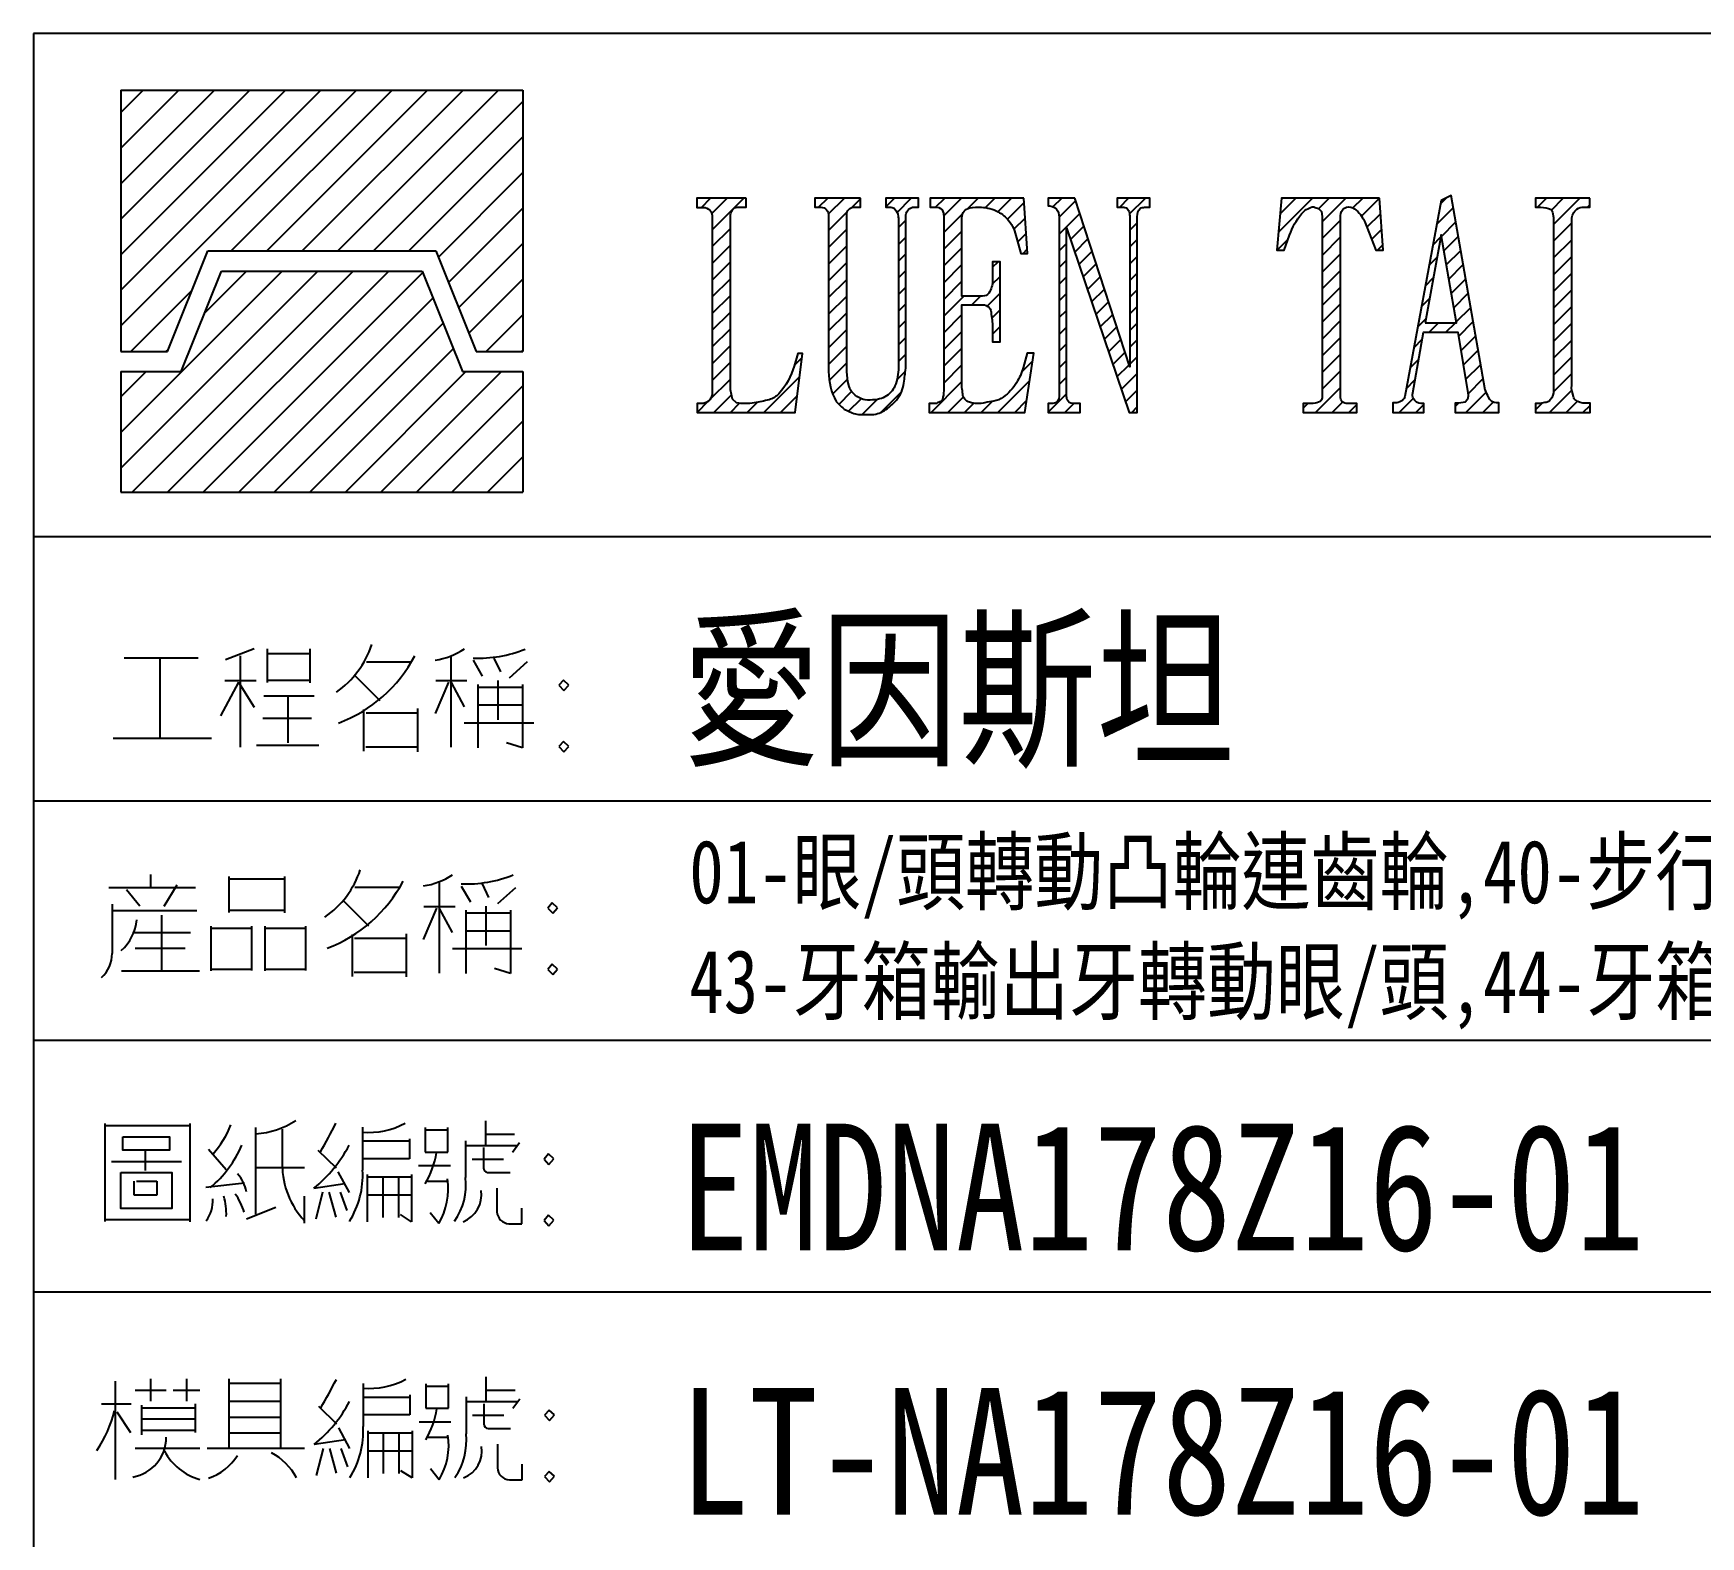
# Model space of a CAD drawing. Header units: millimetres. Extents: x 30214 to 31354, y -22640 to -21834.
# Drawn here: x 31110.4 to 31214, y -22548 to -22454.7 of the extents above; entities that cross this region are included whole.
import ezdxf

# ---------------------------------------------------------------- set-up
doc = ezdxf.new("R2010")
doc.units = ezdxf.units.MM
doc.header["$LTSCALE"] = 8
doc.layers.add('A', color=7, linetype='Continuous')
doc.layers.add('dim', color=3, linetype='Continuous', lineweight=15)
doc.styles.add('style1', font='mingliu.ttc', dxfattribs={"width": 0.75})

# ---------------------------------------------------------------- blocks, each defined once
blk = doc.blocks.new('*X2')
at = {"color": 0}
for p, q in [((-246.878, -247.762), (-241.98, -242.864)), ((-246.878, -246.878), (-242.864, -242.864)), ((-246.596, -248.364), (-241.096, -242.864)), ((-245.713, -248.364), (-240.213, -242.864)), ((-244.829, -248.364), (-239.364, -242.899)), ((-244.798, -243.914), (-243.748, -242.864)), ((-243.945, -248.364), (-239.111, -243.531)), ((-243.061, -248.364), (-238.859, -244.162)), ((-242.177, -248.364), (-238.606, -244.793)), ((-246.878, -245.994), (-246.248, -245.364)), ((-241.293, -248.364), (-238.293, -245.364)), ((-240.409, -248.364), (-237.409, -245.364)), ((-239.525, -248.364), (-236.878, -245.717)), ((-238.641, -248.364), (-236.878, -246.6)), ((-237.758, -248.364), (-236.878, -247.484))]:
    blk.add_line(p, q, dxfattribs=at)
blk = doc.blocks.new('*X3')
at = {"color": 0}
for p, q in [((-246.878, -244.226), (-241.016, -238.364)), ((-246.878, -243.342), (-241.9, -238.364)), ((-246.878, -242.458), (-242.784, -238.364)), ((-246.878, -241.574), (-243.668, -238.364)), ((-246.878, -240.691), (-244.551, -238.364)), ((-246.878, -239.807), (-245.435, -238.364)), ((-246.878, -238.923), (-246.319, -238.364)), ((-244.132, -242.364), (-240.132, -238.364)), ((-243.248, -242.364), (-239.248, -238.364)), ((-242.364, -242.364), (-238.364, -238.364)), ((-241.48, -242.364), (-237.48, -238.364)), ((-240.596, -242.364), (-236.878, -238.646)), ((-239.713, -242.364), (-236.878, -239.529)), ((-238.979, -242.515), (-236.878, -240.413)), ((-238.727, -243.146), (-236.878, -241.297)), ((-238.474, -243.777), (-236.878, -242.181)), ((-246.632, -244.864), (-245.106, -243.338)), ((-238.221, -244.409), (-236.878, -243.065)), ((-237.793, -244.864), (-236.878, -243.949)), ((-245.748, -244.864), (-245.695, -244.811)), ((-236.909, -244.864), (-236.878, -244.833))]:
    blk.add_line(p, q, dxfattribs=at)
blk = doc.blocks.new('20051210.083501')
at = {"layer": 'A'}
for p, q in [((0, 0), (0, -12.458)), ((0, 0), (19.166, 0)), ((19.166, 0), (19.166, -12.458)), ((2.226, -12.458), (4.143, -7.667)), ((4.143, -7.667), (15.024, -7.667)), ((15.024, -7.667), (16.94, -12.458)), ((2.875, -13.416), (4.792, -8.625)), ((4.792, -8.625), (14.375, -8.625)), ((14.375, -8.625), (16.291, -13.416)), ((0, -12.458), (2.226, -12.458)), ((16.94, -12.458), (19.166, -12.458)), ((0, -13.416), (2.875, -13.416)), ((0, -13.416), (0, -19.166)), ((16.291, -13.416), (19.166, -13.416)), ((19.166, -13.416), (19.166, -19.166)), ((0, -19.166), (19.166, -19.166))]:
    blk.add_line(p, q, dxfattribs=at)
at = {"layer": 'A', "xscale": 1.916639999999461, "yscale": 1.916639999999916, "zscale": 1.91664}
for name in ['*X3', '*X2']:
    blk.add_blockref(name, (473.176, 456.858), dxfattribs=at)

msp = doc.modelspace()

# ---------------------------------------------------------------- hatches: boundary and pattern name
at = {"layer": 'A'}
h = msp.add_hatch(dxfattribs=at)
h.set_pattern_fill('ANSI31', color=256, scale=0.231178, style=0)
h.set_pattern_definition([(45, (68444.2371, -21148.8386), (-0.519009348, 0.519009348), [])])
h.paths.add_polyline_path([(31324.779, -22477.664), (31324.779, -22478.229), (31325.286, -22478.229, 0.0414633), (31326.25, -22478.188, 0.0098365), (31327.497, -22478.005, 0.0742962), (31328.419, -22477.706, 0), (31328.419, -22477.706, 0.0820892), (31329.558, -22476.883, 0), (31329.558, -22476.883, 0.0994446), (31330.572, -22475.345, 0.0507965), (31331.088, -22473.575, 0.0544958), (31331.254, -22471.297), (31331.221, -22470.375), (31331.071, -22469.427, 0.0652171), (31330.896, -22468.646), (31330.896, -22468.646), (31330.514, -22467.599), (31330.057, -22466.809, 0.0255552), (31329.035, -22465.787, 0.1195021), (31328.037, -22465.246, 0.0499872), (31326.375, -22464.98, 0.0064973), (31325.286, -22464.931), (31324.787, -22464.914), (31324.787, -22465.487), (31325.369, -22465.487, -0.31305), (31325.519, -22465.529, -0.1750245), (31325.627, -22465.828), (31325.627, -22477.282, -0.0611975), (31325.577, -22477.44, -0.2937019), (31325.228, -22477.664)])
h.paths.add_polyline_path([(31326.763, -22465.919), (31326.763, -22477.203, 0), (31326.763, -22477.203, 0.1084649), (31326.823, -22477.477, 0.3983232), (31326.923, -22477.518), (31327.144, -22477.511, 0.0763618), (31327.759, -22477.397, 0.089624), (31328.588, -22476.929, 0), (31328.588, -22476.929, 0.0989952), (31329.244, -22476.12, 0.0470821), (31329.671, -22475.077, 0.0375978), (31330.012, -22473.553, 0), (31330.012, -22473.553, 0.0259589), (31330.133, -22472.262, 0.0205474), (31330.133, -22470.684, 0.0331816), (31329.986, -22469.32, 0), (31329.986, -22469.32, 0.0397704), (31329.692, -22468.184, 0), (31329.692, -22468.184, 0.0390929), (31329.284, -22467.248, 0.0785078), (31328.568, -22466.298, 0.0940735), (31327.712, -22465.737, 0.1004309), (31327.131, -22465.623, 0.0772307), (31326.843, -22465.67), (31326.783, -22465.77)], flags=16)
h.paths.add_polyline_path([(31310.303, -22464.937), (31310.303, -22465.498), (31310.711, -22465.498, -0.4471104), (31311.272, -22466.126), (31311.272, -22476.999, -0.3629609), (31310.711, -22477.67), (31310.325, -22477.67), (31310.325, -22478.231), (31316.422, -22478.231), (31316.862, -22474.566), (31316.576, -22474.566), (31316.356, -22475.348, -0.1151305), (31315.41, -22477.065, -0.1470783), (31314.793, -22477.439, -0.0200187), (31313.88, -22477.637, -0.0920225), (31312.779, -22477.626), (31312.526, -22477.406), (31312.394, -22476.822), (31312.394, -22475.49), (31312.394, -22466.086, -0.1486596), (31312.525, -22465.657, -0.2444346), (31312.836, -22465.487), (31313.368, -22465.487), (31313.368, -22464.937)])
h.paths.add_polyline_path([(31298.312, -22480.157), (31298.427, -22480.354), (31298.646, -22480.217), (31299.394, -22479.704, 0.0700903), (31299.782, -22479.348), (31300.225, -22478.944), (31300.793, -22478.266), (31301.242, -22477.616, 0.0489267), (31301.58, -22477.004, -0.0112917), (31302.132, -22475.802), (31302.351, -22475.146, 0.0452148), (31302.597, -22474.102, 0.0194511), (31302.755, -22472.555, 0.0381497), (31302.739, -22471.298, 0.0187929), (31302.57, -22469.97, 0.0471864), (31302.176, -22468.484, 0), (31302.176, -22468.484, 0.0282667), (31301.69, -22467.363, 0.0441271), (31300.979, -22466.216, 0.0213392), (31300.099, -22465.139, 0.0597799), (31299.116, -22464.27, 0.0000522), (31298.43, -22463.797), (31298.315, -22464.007), (31298.507, -22464.184, -0.0146115), (31299.021, -22464.685, -0.0089534), (31299.466, -22465.161, -0.0238855), (31299.889, -22465.678, -0.0123206), (31300.343, -22466.323, -0.0281505), (31300.819, -22467.132, 0), (31300.819, -22467.132, -0.0165965), (31301.283, -22468.109, -0.0665241), (31301.615, -22469.278, 0.0184753), (31301.75, -22470.014, -0.0507901), (31301.812, -22470.549), (31301.881, -22471.194, -0.0444565), (31301.903, -22472.468, -0.0008859), (31301.81, -22473.73, -0.0557862), (31301.531, -22475.206, 0.0089738), (31301.313, -22475.966), (31301.007, -22476.671), (31300.318, -22477.845), (31299.886, -22478.463), (31299.132, -22479.348)])
h.paths.add_polyline_path([(31317.478, -22468.166), (31317.763, -22464.923), (31323.843, -22464.923), (31324.083, -22468.157), (31323.632, -22468.157), (31323.051, -22466.674, 0.0956872), (31322.59, -22465.854, 0), (31322.59, -22465.854, 0.0984077), (31322.185, -22465.531, 0.2621702), (31321.688, -22465.55, 0), (31321.688, -22465.55, 0.2609355), (31321.43, -22466.01), (31321.43, -22477.167, 0.1320932), (31321.485, -22477.48, 0), (31321.485, -22477.48, 0.2912007), (31321.789, -22477.673), (31322.443, -22477.673), (31322.443, -22478.235), (31319.108, -22478.235), (31319.108, -22477.673), (31319.735, -22477.673, 0.1278797), (31320.158, -22477.544, 0.2609355), (31320.287, -22477.314), (31320.287, -22466.065), (31320.241, -22465.752), (31320.066, -22465.568), (31319.864, -22465.504, 0.2119014), (31319.67, -22465.476, 0.1524638), (31319.007, -22465.909, 0.0886389), (31318.27, -22467.217), (31317.938, -22468.166)])
h.paths.add_polyline_path([(31288.853, -22477.575), (31288.853, -22478.221), (31294.543, -22478.221), (31295.115, -22474.277), (31294.713, -22474.277), (31294.349, -22475.451, -0.078387), (31293.896, -22476.372, -0.0405768), (31293.265, -22477.13), (31292.864, -22477.367, -0.1243815), (31292.01, -22477.62, 0.0324642), (31291.586, -22477.664), (31290.086, -22477.664), (31295.107, -22465.483), (31295.107, -22464.903), (31289.566, -22464.903), (31289.016, -22468.654), (31289.41, -22468.654), (31289.677, -22467.77, -0.0647548), (31290.249, -22466.5, -0.1575087), (31291.155, -22465.728, -0.0914417), (31292.195, -22465.505, 0.0106211), (31292.641, -22465.483), (31293.859, -22465.483)])
h.paths.add_polyline_path([(31266.697, -22471.853, 0.0315123), (31266.83, -22473.907, 0.0402062), (31267.161, -22475.478, 0.0623728), (31267.795, -22476.926, -0.0031537), (31268.495, -22478.119, 0.0650154), (31269.12, -22478.932, 0.0004545), (31269.635, -22479.447, 0.066774), (31270.608, -22480.189, -0.0041036), (31270.874, -22480.344), (31270.986, -22480.151), (31270.754, -22479.923), (31270.167, -22479.31, -0.043122), (31269.476, -22478.453, -0.0144025), (31268.897, -22477.535, -0.0174648), (31268.327, -22476.488, -0.0539346), (31268.108, -22475.901, 0.031882), (31267.975, -22475.489), (31267.799, -22474.7, -0.0371427), (31267.658, -22473.731, 0.0047038), (31267.572, -22472.663, -0.0465851), (31267.576, -22471.454, -0.0007597), (31267.688, -22470.322, -0.0351514), (31267.911, -22469.022, 0), (31267.911, -22469.022, -0.0239146), (31268.22, -22467.98, -0.0614674), (31268.73, -22466.947, 0.0140719), (31269.27, -22466.072, -0.068346), (31270.055, -22465.064, 0.0243719), (31270.514, -22464.571, -0.0490829), (31271.003, -22464.095, 0), (31271.003, -22464.095, 0.0301326), (31271.1, -22464.007), (31270.985, -22463.795), (31270.583, -22464.065), (31270.583, -22464.065, 0.0494384), (31269.555, -22464.913, 0.0177696), (31268.786, -22465.743, 0.042056), (31268.218, -22466.526, 0.0470099), (31267.142, -22468.759, 0.0754491), (31266.886, -22469.989), (31266.792, -22470.604, 0.0385372)])
h.paths.add_polyline_path([(31274.235, -22474.014), (31275.251, -22478.36), (31275.463, -22478.148, -0.1357493), (31275.886, -22477.908, -0.2278345), (31276.436, -22478.021, 0.135743), (31277.001, -22478.247, -0.0672556), (31277.396, -22478.346), (31278.229, -22478.374), (31278.765, -22478.261, 0.1526658), (31279.471, -22477.866, 0.0586811), (31280.458, -22476.54, 0.1413241), (31280.741, -22475.397), (31280.783, -22474.564, 0.0934362), (31280.656, -22473.632, 0.0736867), (31280.12, -22472.574, 0), (31280.12, -22472.574, 0.101128), (31278.991, -22471.516, -0.036431), (31278.031, -22470.824, 0.0378749), (31276.987, -22470.076, -0.105904), (31276.479, -22469.596, -0.0243212), (31276.112, -22469.004, -0.0885428), (31275.914, -22468.425, 0), (31275.914, -22468.425, -0.0445383), (31275.858, -22467.536, 0), (31275.858, -22467.536, -0.0555732), (31276.013, -22466.407, -0.1531711), (31276.465, -22465.673, 0), (31276.465, -22465.673, -0.1349704), (31277.142, -22465.349, -0.1850459), (31277.961, -22465.504, 0.0194675), (31278.61, -22465.871), (31279.104, -22466.407, -0.0923633), (31279.626, -22467.24, -0.0080312), (31280.162, -22468.665), (31280.614, -22468.566), (31279.837, -22464.77), (31279.64, -22465.01, -0.2747762), (31278.934, -22465.264, -0.0854284), (31278.299, -22465.024, 0.1752427), (31277.015, -22464.784, 0.1106125), (31275.858, -22465.25, 0.1819994), (31274.955, -22466.548, 0.0535258), (31274.701, -22468.34, 0.1300031), (31275.039, -22469.822, 0.0775644), (31275.971, -22471.078, 0), (31275.971, -22471.078, 0.0682662), (31277.142, -22471.953, -0.0563125), (31278.215, -22472.715, 0.0033658), (31279.061, -22473.463, -0.1932925), (31279.4, -22474.126), (31279.569, -22474.522, -0.1577109), (31279.654, -22475.439), (31279.583, -22476.243), (31279.315, -22476.836), (31278.864, -22477.443, -0.2441194), (31278.37, -22477.683), (31278.088, -22477.767), (31277.678, -22477.739, -0.1667011), (31276.775, -22477.358, -0.0146364), (31275.957, -22476.582, -0.1187079), (31275.322, -22475.538), (31274.729, -22473.929)])
h.paths.add_polyline_path([(31245.455, -22477.664), (31245.455, -22478.229), (31245.962, -22478.229, 0.0414633), (31246.926, -22478.188, 0.0098365), (31248.173, -22478.005, 0.0742962), (31249.096, -22477.706, 0), (31249.096, -22477.706, 0.0820892), (31250.234, -22476.883, 0), (31250.234, -22476.883, 0.0994446), (31251.248, -22475.345, 0.0507965), (31251.764, -22473.575, 0.0544958), (31251.93, -22471.297), (31251.897, -22470.375), (31251.747, -22469.427, 0.0652171), (31251.573, -22468.646), (31251.19, -22467.599), (31250.733, -22466.809, 0.0255552), (31249.711, -22465.787, 0.1195021), (31248.713, -22465.246, 0.0499872), (31247.051, -22464.98, 0.0064973), (31245.962, -22464.931), (31245.962, -22464.931), (31245.463, -22464.914), (31245.463, -22465.487), (31246.045, -22465.487, -0.31305), (31246.195, -22465.529, -0.1750245), (31246.303, -22465.828), (31246.303, -22477.282, -0.0611975), (31246.253, -22477.44, 0), (31246.253, -22477.44, -0.2937019), (31245.904, -22477.664)])
h.paths.add_polyline_path([(31238.181, -22464.937), (31238.181, -22465.498), (31238.588, -22465.498, -0.4471104), (31239.149, -22466.126), (31239.149, -22476.999, -0.3629609), (31238.588, -22477.67), (31238.203, -22477.67), (31238.203, -22478.231), (31244.3, -22478.231), (31244.74, -22474.566), (31244.454, -22474.566), (31244.234, -22475.348), (31244.234, -22475.348, -0.1151305), (31243.287, -22477.065, -0.1470783), (31242.671, -22477.439, -0.0200187), (31241.757, -22477.637, -0.0920225), (31240.657, -22477.626), (31240.404, -22477.406), (31240.272, -22476.822), (31240.272, -22475.49), (31240.272, -22466.086, -0.1486596), (31240.402, -22465.657, -0.2444346), (31240.713, -22465.487), (31241.246, -22465.487), (31241.246, -22464.937)])
h.paths.add_polyline_path([(31247.439, -22465.919), (31247.439, -22477.203, 0.1084649), (31247.499, -22477.477, 0.3983232), (31247.6, -22477.518), (31247.82, -22477.511, 0.0763618), (31248.435, -22477.397, 0.089624), (31249.265, -22476.929, 0), (31249.265, -22476.929, 0.0989952), (31249.92, -22476.12, 0.0470821), (31250.348, -22475.077, 0.0375978), (31250.689, -22473.553, 0), (31250.689, -22473.553, 0.0259589), (31250.809, -22472.262, 0.0205474), (31250.809, -22470.684, 0.0331816), (31250.662, -22469.32, 0.0397704), (31250.368, -22468.184, 0), (31250.368, -22468.184, 0.0390929), (31249.96, -22467.248, 0.0785078), (31249.244, -22466.298, 0.0940735), (31248.389, -22465.737, 0.1004309), (31247.807, -22465.623, 0.0772307), (31247.519, -22465.67), (31247.459, -22465.77)], flags=16)
h.paths.add_polyline_path([(31223.759, -22472.086), (31223.817, -22472.709), (31223.934, -22473.8), (31224.11, -22474.909, 0.1114199), (31224.616, -22476.447, 0.0496859), (31225.687, -22477.888, 0.186465), (31226.582, -22478.336), (31226.991, -22478.375, 0.0375207), (31227.809, -22478.141, 0.1534797), (31228.666, -22477.479), (31229.425, -22476.389, 0.0128615), (31230.087, -22474.111, 0.0754903), (31230.301, -22472.106, 0.0019683), (31230.165, -22469.282, 0.0822677), (31229.775, -22467.511), (31229.308, -22466.342), (31228.685, -22465.466), (31227.906, -22464.941, 0.2029711), (31227.186, -22464.765, 0.019715), (31226.232, -22464.96, 0.1971419), (31225.297, -22465.641, 0.0532198), (31224.285, -22467.764, 0.0768728), (31223.817, -22470.256)])
h.paths.add_polyline_path([(31216.443, -22477.667), (31216.443, -22478.229), (31218.245, -22478.229), (31218.245, -22477.672), (31217.934, -22477.672, -0.236068), (31217.653, -22477.532, -0.1778629), (31217.593, -22477.331, 0.0731766), (31217.578, -22477.155), (31217.578, -22467.559), (31219.269, -22477.941), (31219.731, -22477.941), (31221.247, -22466.919), (31221.247, -22477.198, -0.1813346), (31221.096, -22477.599), (31220.936, -22477.65), (31220.785, -22477.66), (31220.614, -22477.66), (31220.614, -22478.222), (31223.154, -22478.222), (31223.154, -22477.66), (31222.672, -22477.66, -0.2703491), (31222.431, -22477.519, -0.1661539), (31222.371, -22477.198), (31222.371, -22465.995, -0.2754595), (31222.682, -22465.473), (31223.164, -22465.473), (31223.164, -22464.911), (31221.066, -22464.911), (31219.661, -22474.558), (31218.135, -22464.918), (31216.448, -22464.918), (31216.448, -22465.486), (31216.76, -22465.486, -0.2042261), (31217.066, -22465.616, 0), (31217.066, -22465.616, -0.2004412), (31217.126, -22465.772, 0.0488454), (31217.141, -22465.983), (31217.141, -22477.165, -0.1282881), (31217.051, -22477.512, -0.2763778), (31216.78, -22477.667)])
h.paths.add_polyline_path([(31224.901, -22471.206, 0.0107728), (31224.951, -22473.173, 0.0226526), (31225.149, -22475.321, 0.0660072), (31225.414, -22476.279, 0.0545447), (31225.959, -22477.254, 0.2164164), (31226.785, -22477.734, 0.1433054), (31227.578, -22477.585, 0), (31227.578, -22477.585, 0.1933289), (31228.388, -22476.659, 0.0342724), (31228.933, -22474.676, 0.0520414), (31229.181, -22472.099), (31229.165, -22470.066), (31228.884, -22467.918), (31228.52, -22466.629, -0.0180621), (31228.074, -22465.852, 0.2109706), (31227.678, -22465.538, 0.0423726), (31227, -22465.423, 0.2013091), (31226.438, -22465.604, 0.0679648), (31225.926, -22466.183, 0), (31225.926, -22466.183, 0.0561857), (31225.414, -22467.174, 0.0807476), (31224.984, -22469.256)], flags=16)
h.paths.add_polyline_path([(31231.095, -22464.919), (31231.095, -22465.491), (31231.466, -22465.491, -0.4453624), (31231.944, -22466.022), (31231.944, -22475.695, 0.1272962), (31232.421, -22477.54, 0.0960143), (31232.574, -22477.723, -0.0247325), (31232.916, -22478.029), (31233.411, -22478.259, 0.1076234), (31233.806, -22478.347), (31234.537, -22478.359, 0.1445312), (31235.386, -22478.123, 0.0767167), (31236.152, -22477.463, 0), (31236.152, -22477.463, 0.1475227), (31236.618, -22476.402, -0.0034333), (31236.736, -22475.483), (31236.736, -22466.057, -0.3258682), (31237.149, -22465.491), (31237.526, -22465.491), (31237.526, -22464.925), (31235.492, -22464.925), (31235.492, -22465.491), (31235.811, -22465.491, -0.2211811), (31236.064, -22465.609, -0.1386424), (31236.259, -22466.039, -0.0291948), (31236.282, -22466.299), (31236.282, -22475.435, -0.096528), (31236.058, -22476.585, -0.1769594), (31235.445, -22477.263, 0), (31235.445, -22477.263, -0.0838676), (31234.979, -22477.416, -0.0420431), (31234.36, -22477.457, -0.1259814), (31233.824, -22477.31, 0), (31233.824, -22477.31, -0.0862317), (31233.382, -22476.944, -0.130353), (31233.229, -22476.626), (31233.128, -22476.314), (31233.069, -22475.713), (31233.069, -22465.963, -0.403205), (31233.529, -22465.485), (31233.924, -22465.485), (31233.924, -22464.919)])
h.paths.add_polyline_path([(31194.853, -22477.637), (31194.853, -22478.232), (31196.785, -22478.232), (31196.785, -22477.666), (31196.61, -22477.666, -0.2793781), (31196.131, -22477.375, 0), (31196.131, -22477.375, -0.1828166), (31196.088, -22477.012), (31196.756, -22473.251), (31198.89, -22473.251), (31199.515, -22477.012, -0.117222), (31199.486, -22477.433), (31199.34, -22477.593), (31198.963, -22477.651), (31198.731, -22477.651), (31198.731, -22478.232), (31201.431, -22478.232), (31201.431, -22477.637), (31201.301, -22477.637, -0.3099246), (31200.792, -22477.288, 0.0340023), (31200.589, -22476.852), (31198.484, -22464.756), (31197.859, -22465.08), (31195.609, -22477.23, -0.1981024), (31195.449, -22477.477, -0.0880206), (31195.1, -22477.637)])
h.paths.add_polyline_path([(31196.866, -22472.663), (31197.85, -22467.205), (31198.798, -22472.663)], flags=16)
h.paths.add_polyline_path([(31203.712, -22464.928), (31203.712, -22465.491), (31204.036, -22465.491, -0.1151205), (31204.685, -22465.642), (31204.771, -22465.804), (31204.836, -22466.129), (31204.836, -22476.845, -0.165023), (31204.631, -22477.45, -0.196744), (31204.371, -22477.602, 0.0151159), (31203.993, -22477.667), (31203.712, -22477.667), (31203.712, -22478.24), (31207.107, -22478.24), (31207.107, -22477.656), (31206.804, -22477.656, -0.1510207), (31206.209, -22477.472, -0.2299796), (31206.08, -22477.245), (31205.982, -22476.92, -0.1303355), (31205.972, -22476.585), (31205.972, -22466.248, -0.23248), (31206.285, -22465.61, 0), (31206.285, -22465.61, -0.2001016), (31206.728, -22465.491), (31207.087, -22465.491), (31207.087, -22464.928)])
h.paths.add_polyline_path([(31173.464, -22464.92), (31173.464, -22465.413), (31173.553, -22465.413, -0.296966), (31174.06, -22465.743, 0), (31174.06, -22465.743, -0.1129405), (31174.143, -22466.176), (31174.143, -22477.126, -0.139346), (31174.018, -22477.567, -0.2178389), (31173.92, -22477.633, 0.0242396), (31173.743, -22477.67), (31173.464, -22477.67), (31173.464, -22478.228), (31175.432, -22478.228), (31175.432, -22477.665), (31174.967, -22477.665, -0.3152222), (31174.641, -22477.437, 0), (31174.641, -22477.437, -0.090974), (31174.595, -22477.163), (31174.595, -22466.766), (31178.474, -22478.228), (31178.986, -22478.228), (31178.986, -22466.069, -0.1765617), (31179.167, -22465.571, -0.2069332), (31179.297, -22465.506, 0.0522334), (31179.442, -22465.483), (31179.776, -22465.483), (31179.776, -22464.924), (31177.744, -22464.924), (31177.744, -22465.478), (31178.069, -22465.478, -0.1748169), (31178.353, -22465.58, 0), (31178.353, -22465.58, -0.196301), (31178.497, -22465.85, 0.0208197), (31178.53, -22466.073), (31178.53, -22475.404), (31175.102, -22464.92)])
h.paths.add_polyline_path([(31187.654, -22468.166), (31187.94, -22464.923), (31194.02, -22464.923), (31194.259, -22468.157), (31193.808, -22468.157), (31193.228, -22466.674, 0.0956872), (31192.767, -22465.854, 0), (31192.767, -22465.854, 0.0984077), (31192.362, -22465.531, 0.2621702), (31191.864, -22465.55, 0), (31191.864, -22465.55, 0.2609355), (31191.606, -22466.01), (31191.606, -22477.167, 0.1320932), (31191.662, -22477.48, 0), (31191.662, -22477.48, 0.2912007), (31191.966, -22477.673), (31192.62, -22477.673), (31192.62, -22478.235), (31189.285, -22478.235), (31189.285, -22477.673), (31189.911, -22477.673, 0.1278797), (31190.335, -22477.544, 0.2609355), (31190.464, -22477.314), (31190.464, -22466.065), (31190.418, -22465.752), (31190.243, -22465.568), (31190.04, -22465.504, 0.2119014), (31189.847, -22465.476, 0.1524638), (31189.183, -22465.909, 0.0886389), (31188.446, -22467.217), (31188.115, -22468.166)])
h.paths.add_polyline_path([(31252.606, -22474.014), (31253.1, -22473.929), (31253.692, -22475.538, 0.1187079), (31254.327, -22476.582, 0.0146364), (31255.146, -22477.358, 0.1667011), (31256.049, -22477.739), (31256.458, -22477.767), (31256.74, -22477.683, 0.2441194), (31257.234, -22477.443), (31257.686, -22476.836), (31257.954, -22476.243), (31258.025, -22475.439, 0.1577109), (31257.94, -22474.522), (31257.771, -22474.126, 0.1932925), (31257.432, -22473.463, -0.0033658), (31256.585, -22472.715, 0.0563125), (31255.513, -22471.953, -0.0682662), (31254.341, -22471.078, -0.0775644), (31253.41, -22469.822, -0.1300031), (31253.071, -22468.34, -0.0535258), (31253.325, -22466.548, -0.1819994), (31254.228, -22465.25, -0.1106125), (31255.386, -22464.784, -0.1752427), (31256.67, -22465.024, 0.0854284), (31257.305, -22465.264, 0.2747762), (31258.011, -22465.01), (31258.208, -22464.77), (31258.984, -22468.566), (31258.533, -22468.665, 0.0080312), (31257.996, -22467.24, 0.0923633), (31257.474, -22466.407), (31256.98, -22465.871, -0.0194675), (31256.331, -22465.504, 0.1850459), (31255.513, -22465.349, 0.1349704), (31254.835, -22465.673, 0.153171), (31254.384, -22466.407, 0.0555732), (31254.228, -22467.536, 0.0445383), (31254.285, -22468.425, 0.0885428), (31254.483, -22469.004, 0.0243212), (31254.849, -22469.596, 0.105904), (31255.357, -22470.076, -0.0378749), (31256.402, -22470.824, 0.036431), (31257.361, -22471.516, -0.101128), (31258.49, -22472.574, -0.0736867), (31259.027, -22473.632, -0.0934362), (31259.154, -22474.564), (31259.111, -22475.397, -0.1413241), (31258.829, -22476.54, -0.0586811), (31257.841, -22477.866, -0.1526658), (31257.136, -22478.261), (31256.599, -22478.374), (31255.767, -22478.346, 0.0672556), (31255.372, -22478.247, -0.135743), (31254.807, -22478.021, 0.2278345), (31254.257, -22477.908, 0.1357493), (31253.833, -22478.148), (31253.622, -22478.36)])
h.paths.add_polyline_path([(31158.974, -22464.919), (31158.974, -22465.491), (31159.345, -22465.491, -0.4453624), (31159.823, -22466.022), (31159.823, -22475.695, 0.1272962), (31160.3, -22477.54, 0.0960143), (31160.454, -22477.723, -0.0247325), (31160.796, -22478.029), (31161.291, -22478.259, 0.1076234), (31161.686, -22478.347), (31162.417, -22478.359, 0.1445312), (31163.265, -22478.123, 0.0767167), (31164.032, -22477.463, 0.1475227), (31164.497, -22476.402, -0.0034333), (31164.615, -22475.483), (31164.615, -22466.057, -0.3258682), (31165.028, -22465.491), (31165.405, -22465.491), (31165.405, -22464.925), (31163.372, -22464.925), (31163.372, -22465.491), (31163.69, -22465.491, -0.2211811), (31163.943, -22465.609, -0.1386424), (31164.138, -22466.039, 0), (31164.138, -22466.039, -0.0291948), (31164.161, -22466.299), (31164.161, -22475.435, -0.096528), (31163.937, -22476.585, -0.1769594), (31163.324, -22477.263, 0), (31163.324, -22477.263, -0.0838676), (31162.859, -22477.416, -0.0420431), (31162.24, -22477.457, -0.1259814), (31161.703, -22477.31, -0.0862317), (31161.261, -22476.944, -0.130353), (31161.108, -22476.626), (31161.008, -22476.314), (31160.949, -22475.713), (31160.949, -22465.963, -0.403205), (31161.409, -22465.485), (31161.804, -22465.485), (31161.804, -22464.919)])
h.paths.add_polyline_path([(31151.633, -22464.937), (31151.633, -22465.498), (31152.04, -22465.498, -0.4471104), (31152.601, -22466.126), (31152.601, -22476.999, -0.3629609), (31152.04, -22477.67), (31151.655, -22477.67), (31151.655, -22478.231), (31157.752, -22478.231), (31158.192, -22474.566), (31157.906, -22474.566), (31157.686, -22475.348), (31157.686, -22475.348, -0.1151305), (31156.739, -22477.065, -0.1470783), (31156.123, -22477.439, -0.0200187), (31155.21, -22477.637, -0.0920225), (31154.109, -22477.626), (31153.856, -22477.406), (31153.724, -22476.822), (31153.724, -22475.49), (31153.724, -22466.086, -0.1486596), (31153.854, -22465.657, -0.2444346), (31154.165, -22465.487), (31154.698, -22465.487), (31154.698, -22464.937)])
h.paths.add_polyline_path([(31166.073, -22478.227), (31166.073, -22477.667), (31166.537, -22477.667, -0.0697377), (31166.73, -22477.57, 0.2346711), (31166.884, -22477.416, 0.0812777), (31166.971, -22476.885), (31166.971, -22466.123, 0.0911807), (31166.923, -22465.766, 0.3243613), (31166.537, -22465.486), (31166.121, -22465.486), (31166.121, -22464.926), (31171.936, -22464.926), (31172.178, -22468.365), (31171.763, -22468.365), (31171.482, -22467.389, 0.127245), (31171.009, -22466.326, 0), (31171.009, -22466.326, 0.1044537), (31170.343, -22465.776, 0), (31170.343, -22465.776, 0.104851), (31169.309, -22465.486, 0.0655863), (31168.584, -22465.534, 0.3574663), (31168.101, -22466.123), (31168.101, -22471.002), (31169.386, -22471.002, 0.2828165), (31169.773, -22470.818, 0.145032), (31170.004, -22470.036), (31170.004, -22468.877), (31170.478, -22468.877), (31170.478, -22473.851), (31170.004, -22473.851), (31170.004, -22472.837), (31169.985, -22472.489), (31169.918, -22472.122, 0.4453624), (31169.396, -22471.543), (31168.101, -22471.543), (31168.101, -22476.691, -0.0118619), (31168.15, -22477.087, 0.306736), (31168.575, -22477.599, 0.1268605), (31169.531, -22477.628, -0.0157214), (31170.082, -22477.522, 0.1183441), (31170.661, -22477.281, 0.0973563), (31171.492, -22476.382, 0), (31171.492, -22476.382, 0.0700144), (31171.898, -22475.455), (31171.898, -22475.455), (31172.149, -22474.557), (31172.574, -22474.557), (31172.004, -22478.227)])

# ---------------------------------------------------------------- linework, layer by layer
for p, q in [((31110.446, -22454.7), (31110.446, -22628.156)), ((31341.982, -22454.7), (31110.446, -22454.7)), ((31341.982, -22485.953), (31110.446, -22485.953)), ((31124.158, -22492.908), (31122.367, -22493.589)), ((31124.969, -22492.904), (31124.969, -22494.982)), ((31127.606, -22492.904), (31127.606, -22495.016)), ((31116.085, -22493.462), (31120.677, -22493.462)), ((31118.305, -22493.462), (31118.305, -22498.455)), ((31123.293, -22493.343), (31123.293, -22499.013)), ((31124.969, -22493.192), (31127.606, -22493.192)), ((31131.124, -22493.716), (31133.896, -22493.716)), ((31136.377, -22493.343), (31136.377, -22499.013)), ((31137.745, -22493.613), (31138.322, -22494.596)), ((31139.046, -22493.477), (31139.441, -22494.325)), ((31141.115, -22493.715), (31139.995, -22494.72)), ((31123.177, -22494.971), (31122.071, -22497.065)), ((31122.342, -22494.875), (31124.285, -22494.875)), ((31123.177, -22494.971), (31124.151, -22496.512)), ((31124.986, -22494.847), (31127.606, -22494.847)), ((31130.431, -22494.578), (31131.969, -22496.115)), ((31136.218, -22494.971), (31135.394, -22496.921)), ((31135.426, -22494.875), (31137.368, -22494.875)), ((31136.38, -22494.999), (31137.192, -22496.5)), ((31139.283, -22494.867), (31139.283, -22497.308)), ((31143.365, -22494.845), (31143.082, -22495.161)), ((31143.693, -22495.15), (31143.365, -22494.845)), ((31124.749, -22495.81), (31127.877, -22495.81)), ((31126.237, -22495.861), (31126.237, -22498.733)), ((31138.039, -22495.105), (31138.039, -22499.037)), ((31138.062, -22495.274), (31140.798, -22495.274)), ((31140.809, -22495.105), (31140.809, -22499.037)), ((31143.082, -22495.161), (31143.387, -22495.489)), ((31143.387, -22495.489), (31143.693, -22495.15)), ((31130.955, -22496.656), (31130.955, -22499.258)), ((31131.107, -22496.875), (31134.268, -22496.875)), ((31134.302, -22496.605), (31134.302, -22499.291)), ((31138.073, -22496.382), (31140.776, -22496.382)), ((31124.699, -22497.213), (31127.708, -22497.213)), ((31137.203, -22497.489), (31141.522, -22497.489)), ((31115.404, -22498.455), (31121.509, -22498.455)), ((31124.31, -22498.885), (31128.164, -22498.885)), ((31131.09, -22498.987), (31134.302, -22498.987)), ((31140.809, -22499.037), (31139.826, -22498.732)), ((31143.365, -22498.653), (31143.082, -22498.97)), ((31143.082, -22498.97), (31143.387, -22499.297)), ((31143.693, -22498.958), (31143.365, -22498.653)), ((31143.387, -22499.297), (31143.693, -22498.958)), ((31341.982, -22502.361), (31110.446, -22502.361)), ((31117.719, -22506.913), (31117.719, -22507.767)), ((31122.583, -22507.04), (31122.583, -22509.263)), ((31122.597, -22507.184), (31126.05, -22507.184)), ((31126.05, -22507.04), (31126.05, -22509.278)), ((31135.638, -22507.358), (31135.638, -22513.028)), ((31115.134, -22507.722), (31120.507, -22507.722)), ((31116.235, -22507.834), (31117.067, -22508.846)), ((31119.361, -22507.565), (31118.551, -22508.891)), ((31130.409, -22507.692), (31133.181, -22507.692)), ((31137.006, -22507.628), (31137.583, -22508.611)), ((31138.306, -22507.492), (31138.702, -22508.34)), ((31140.376, -22507.729), (31139.256, -22508.735)), ((31115.336, -22508.756), (31115.336, -22511.812)), ((31115.344, -22509.149), (31120.602, -22509.149)), ((31118.406, -22509.438), (31118.406, -22512.888)), ((31122.568, -22509.119), (31126.035, -22509.119)), ((31129.716, -22508.553), (31131.254, -22510.091)), ((31135.479, -22508.986), (31134.655, -22510.936)), ((31134.687, -22508.889), (31136.629, -22508.889)), ((31135.641, -22509.013), (31136.452, -22510.515)), ((31137.3, -22509.119), (31137.3, -22513.052)), ((31137.323, -22509.289), (31140.059, -22509.289)), ((31138.544, -22508.882), (31138.544, -22511.323)), ((31140.07, -22509.119), (31140.07, -22513.052)), ((31142.668, -22508.669), (31142.386, -22508.986)), ((31142.386, -22508.986), (31142.691, -22509.314)), ((31142.996, -22508.975), (31142.668, -22508.669)), ((31142.691, -22509.314), (31142.996, -22508.975)), ((31116.601, -22510.506), (31120.212, -22510.506)), ((31121.456, -22510.115), (31121.456, -22512.887)), ((31121.499, -22510.245), (31123.941, -22510.245)), ((31123.984, -22510.115), (31123.984, -22512.873)), ((31124.822, -22510.115), (31124.822, -22512.887)), ((31124.865, -22510.245), (31127.306, -22510.245)), ((31127.35, -22510.115), (31127.35, -22512.873)), ((31133.587, -22510.581), (31133.587, -22513.267)), ((31137.334, -22510.396), (31140.036, -22510.396)), ((31116.774, -22511.488), (31119.88, -22511.488)), ((31130.24, -22510.632), (31130.24, -22513.233)), ((31130.392, -22510.851), (31133.553, -22510.851)), ((31136.463, -22511.504), (31140.783, -22511.504)), ((31142.668, -22512.478), (31142.386, -22512.794)), ((31142.996, -22512.783), (31142.668, -22512.478)), ((31115.922, -22512.888), (31120.761, -22512.888)), ((31121.47, -22512.772), (31123.969, -22512.772)), ((31124.836, -22512.772), (31127.335, -22512.772)), ((31130.375, -22512.963), (31133.587, -22512.963)), ((31140.07, -22513.052), (31139.087, -22512.747)), ((31142.386, -22512.794), (31142.691, -22513.122)), ((31142.691, -22513.122), (31142.996, -22512.783)), ((31341.982, -22517.207), (31110.446, -22517.207)), ((31114.89, -22522.353), (31114.89, -22528.451)), ((31114.89, -22522.495), (31120.14, -22522.495)), ((31120.172, -22522.353), (31120.172, -22528.467)), ((31124.232, -22522.604), (31124.232, -22527.996)), ((31125.9, -22522.715), (31125.9, -22524.929)), ((31130.888, -22522.597), (31130.888, -22525.263)), ((31134.78, -22522.618), (31134.78, -22524.139)), ((31134.792, -22522.76), (31136.137, -22522.76)), ((31136.184, -22524.139), (31136.184, -22522.618)), ((31138.521, -22522.194), (31138.521, -22523.703)), ((31121.322, -22523.953), (31122.416, -22525.207)), ((31128.112, -22524.006), (31129.242, -22525.113)), ((31130.92, -22523.446), (31133.792, -22523.446)), ((31133.803, -22523.307), (31133.803, -22524.554)), ((31137.282, -22523.432), (31137.282, -22525.72)), ((31137.299, -22523.727), (31140.461, -22523.727)), ((31138.389, -22523.86), (31138.389, -22525.115)), ((31138.532, -22523.019), (31140.326, -22523.019)), ((31140.625, -22523.57), (31140.194, -22524.151)), ((31115.3, -22524.717), (31119.651, -22524.717)), ((31117.397, -22524.055), (31117.397, -22525.284)), ((31133.803, -22524.554), (31130.92, -22524.554)), ((31134.367, -22524.977), (31136.338, -22524.977)), ((31134.78, -22524.139), (31136.184, -22524.139)), ((31137.691, -22524.566), (31139.637, -22524.566)), ((31142.437, -22524.252), (31142.154, -22524.568)), ((31142.154, -22524.568), (31142.459, -22524.896)), ((31142.765, -22524.557), (31142.437, -22524.252)), ((31142.459, -22524.896), (31142.765, -22524.557)), ((31116.703, -22526.812), (31116.703, -22525.946)), ((31116.861, -22525.946), (31118.106, -22525.946)), ((31118.106, -22525.946), (31118.106, -22526.812)), ((31121.148, -22526.314), (31123.55, -22526.047)), ((31124.259, -22525.087), (31127.291, -22525.087)), ((31127.854, -22526.371), (31129.791, -22526.081)), ((31129.36, -22525.36), (31130.049, -22526.64)), ((31131.178, -22525.532), (31131.178, -22528.467)), ((31131.178, -22525.672), (31133.953, -22525.672)), ((31132.146, -22525.704), (31132.146, -22528.188)), ((31133.114, -22525.704), (31133.114, -22528.188)), ((31133.932, -22525.532), (31133.932, -22528.457)), ((31134.922, -22525.944), (31136.149, -22525.944)), ((31138.648, -22525.397), (31140.045, -22525.397)), ((31118.106, -22526.812), (31116.703, -22526.812)), ((31127.291, -22528.552), (31127.291, -22526.875)), ((31128.403, -22526.629), (31127.983, -22528.306)), ((31128.801, -22526.629), (31129.22, -22528.166)), ((31129.5, -22526.629), (31129.92, -22527.768)), ((31131.21, -22526.779), (31133.921, -22526.779)), ((31139.229, -22526.371), (31139.229, -22527.837)), ((31123.675, -22528.284), (31125.493, -22527.561)), ((31133.932, -22528.457), (31133.244, -22528.016)), ((31135.618, -22528.574), (31135.075, -22527.902)), ((31140.767, -22528.582), (31140.767, -22527.61)), ((31142.437, -22528.06), (31142.154, -22528.377)), ((31142.765, -22528.365), (31142.437, -22528.06)), ((31114.922, -22528.325), (31120.156, -22528.325)), ((31139.974, -22528.582), (31140.767, -22528.582)), ((31142.154, -22528.377), (31142.459, -22528.704)), ((31142.459, -22528.704), (31142.765, -22528.365)), ((31341.982, -22532.833), (31110.446, -22532.833)), ((31115.518, -22538.348), (31115.518, -22544.466)), ((31117.724, -22538.202), (31117.724, -22539.589)), ((31119.96, -22538.217), (31119.96, -22539.604)), ((31122.575, -22538.202), (31122.575, -22542.51)), ((31122.575, -22538.479), (31125.76, -22538.479)), ((31125.789, -22538.217), (31125.789, -22542.48)), ((31130.917, -22538.492), (31130.917, -22541.158)), ((31134.809, -22538.513), (31134.809, -22540.034)), ((31136.214, -22540.034), (31136.214, -22538.513)), ((31138.55, -22538.089), (31138.55, -22539.598)), ((31116.76, -22538.917), (31118.689, -22538.917)), ((31119.127, -22538.917), (31120.778, -22538.917)), ((31130.949, -22539.341), (31133.822, -22539.341)), ((31133.832, -22539.202), (31133.832, -22540.449)), ((31134.821, -22538.655), (31136.166, -22538.655)), ((31137.311, -22539.327), (31137.311, -22541.615)), ((31138.562, -22538.914), (31140.355, -22538.914)), ((31140.655, -22539.465), (31140.223, -22540.046)), ((31114.671, -22539.75), (31116.526, -22539.75)), ((31115.635, -22540.261), (31116.483, -22541.546)), ((31117.155, -22539.837), (31117.155, -22541.677)), ((31117.213, -22540.013), (31120.486, -22540.013)), ((31120.486, -22539.75), (31120.486, -22541.546)), ((31122.575, -22539.589), (31125.76, -22539.589)), ((31122.575, -22540.582), (31125.76, -22540.582)), ((31128.142, -22539.901), (31129.271, -22541.008)), ((31133.832, -22540.449), (31130.949, -22540.449)), ((31134.809, -22540.034), (31136.214, -22540.034)), ((31137.328, -22539.622), (31140.49, -22539.622)), ((31137.721, -22540.461), (31139.666, -22540.461)), ((31138.419, -22539.755), (31138.419, -22541.01)), ((31142.466, -22540.147), (31142.183, -22540.463)), ((31142.183, -22540.463), (31142.489, -22540.791)), ((31142.794, -22540.452), (31142.466, -22540.147)), ((31142.489, -22540.791), (31142.794, -22540.452)), ((31117.184, -22541.4), (31120.442, -22541.4)), ((31117.199, -22540.684), (31120.427, -22540.684)), ((31122.575, -22541.56), (31125.76, -22541.56)), ((31129.39, -22541.255), (31130.078, -22542.535)), ((31131.208, -22541.427), (31131.208, -22544.362)), ((31131.208, -22541.567), (31133.983, -22541.567)), ((31132.176, -22541.599), (31132.176, -22544.083)), ((31133.144, -22541.599), (31133.144, -22544.083)), ((31133.961, -22541.427), (31133.961, -22544.352)), ((31134.397, -22540.872), (31136.367, -22540.872)), ((31138.678, -22541.292), (31140.074, -22541.292)), ((31116.76, -22542.51), (31120.793, -22542.51)), ((31121.231, -22542.51), (31127.28, -22542.51)), ((31127.884, -22542.266), (31129.82, -22541.975)), ((31128.432, -22542.524), (31128.013, -22544.201)), ((31128.83, -22542.524), (31129.25, -22544.061)), ((31129.53, -22542.524), (31129.949, -22543.663)), ((31131.24, -22542.674), (31133.951, -22542.674)), ((31134.951, -22541.839), (31136.178, -22541.839)), ((31139.258, -22542.266), (31139.258, -22543.732)), ((31140.796, -22544.477), (31140.796, -22543.505)), ((31133.961, -22544.352), (31133.273, -22543.911)), ((31135.647, -22544.469), (31135.104, -22543.797)), ((31140.004, -22544.477), (31140.796, -22544.477)), ((31142.466, -22543.955), (31142.183, -22544.272)), ((31142.183, -22544.272), (31142.489, -22544.599)), ((31142.794, -22544.26), (31142.466, -22543.955)), ((31142.489, -22544.599), (31142.794, -22544.26))]:
    msp.add_line(p, q, dxfattribs=at)
for points in [[(31154.698, -22464.937), (31151.633, -22464.937), (31151.633, -22465.498), (31152.04, -22465.498, -0.4471104), (31152.601, -22466.126), (31152.601, -22476.999, -0.3629609), (31152.04, -22477.67), (31151.655, -22477.67), (31151.655, -22478.231), (31157.752, -22478.231), (31158.192, -22474.566), (31157.906, -22474.566), (31157.686, -22475.348, -0.1151305), (31156.739, -22477.065, -0.1470783), (31156.123, -22477.439, -0.0200187), (31155.21, -22477.637, -0.0920225), (31154.109, -22477.626), (31153.856, -22477.406), (31153.724, -22476.822), (31153.724, -22475.49), (31153.724, -22466.086, -0.1486596), (31153.854, -22465.657, -0.2444346), (31154.165, -22465.487), (31154.698, -22465.487)], [(31161.804, -22464.919), (31158.974, -22464.919), (31158.974, -22465.491), (31159.345, -22465.491, -0.4453624), (31159.823, -22466.022), (31159.823, -22475.695, 0.1272962), (31160.3, -22477.54, 0.0960143), (31160.454, -22477.723, -0.0247325), (31160.796, -22478.029), (31161.291, -22478.259, 0.1076234), (31161.686, -22478.347), (31162.417, -22478.359, 0.1445312), (31163.265, -22478.123, 0.0767167), (31164.032, -22477.463, 0.1475227), (31164.497, -22476.402, -0.0034333), (31164.615, -22475.483), (31164.615, -22466.057, -0.3258682), (31165.028, -22465.491), (31165.405, -22465.491), (31165.405, -22464.925), (31163.372, -22464.925), (31163.372, -22465.491), (31163.69, -22465.491, -0.2211811), (31163.943, -22465.609, -0.1386424), (31164.138, -22466.039, -0.0291948), (31164.161, -22466.299), (31164.161, -22475.435, -0.096528), (31163.937, -22476.585, -0.1769594), (31163.324, -22477.263, -0.0838676), (31162.859, -22477.416, -0.0420431), (31162.24, -22477.457, -0.1259814), (31161.703, -22477.31, -0.0862317), (31161.261, -22476.944, -0.130353), (31161.108, -22476.626), (31161.008, -22476.314), (31160.949, -22475.713), (31160.949, -22465.963, -0.403205), (31161.409, -22465.485), (31161.804, -22465.485)], [(31194.02, -22464.923), (31187.94, -22464.923), (31187.654, -22468.166), (31188.115, -22468.166), (31188.446, -22467.217, -0.0886389), (31189.183, -22465.909, -0.1524638), (31189.847, -22465.476, -0.2119014), (31190.04, -22465.504), (31190.243, -22465.568), (31190.418, -22465.752), (31190.464, -22466.065), (31190.464, -22477.314, -0.2609355), (31190.335, -22477.544, -0.1278797), (31189.911, -22477.673), (31189.285, -22477.673), (31189.285, -22478.235), (31192.62, -22478.235), (31192.62, -22477.673), (31191.966, -22477.673, -0.2912007), (31191.662, -22477.48, -0.1320932), (31191.606, -22477.167), (31191.606, -22466.01, -0.2609355), (31191.864, -22465.55, -0.2621702), (31192.362, -22465.531, -0.0984077), (31192.767, -22465.854, -0.0956872), (31193.228, -22466.674), (31193.808, -22468.157), (31194.259, -22468.157)], [(31197.859, -22465.08), (31195.609, -22477.23, -0.1981024), (31195.449, -22477.477, -0.0880206), (31195.1, -22477.637), (31194.853, -22477.637), (31194.853, -22478.232), (31196.785, -22478.232), (31196.785, -22477.666), (31196.61, -22477.666, -0.2793781), (31196.131, -22477.375, -0.1828166), (31196.088, -22477.012), (31196.756, -22473.251), (31198.89, -22473.251), (31199.515, -22477.012, -0.117222), (31199.486, -22477.433), (31199.34, -22477.593), (31198.963, -22477.651), (31198.731, -22477.651), (31198.731, -22478.232), (31201.431, -22478.232), (31201.431, -22477.637), (31201.301, -22477.637, -0.3099246), (31200.792, -22477.288, 0.0340023), (31200.589, -22476.852), (31198.484, -22464.756)], [(31207.087, -22464.928), (31203.712, -22464.928), (31203.712, -22465.491), (31204.036, -22465.491, -0.1151205), (31204.685, -22465.642), (31204.771, -22465.804), (31204.836, -22466.129), (31204.836, -22476.845, -0.165023), (31204.631, -22477.45, -0.196744), (31204.371, -22477.602, 0.0151159), (31203.993, -22477.667), (31203.712, -22477.667), (31203.712, -22478.24), (31207.107, -22478.24), (31207.107, -22477.656), (31206.804, -22477.656, -0.1510207), (31206.209, -22477.472, -0.2299796), (31206.08, -22477.245), (31205.982, -22476.92, -0.1303355), (31205.972, -22476.585), (31205.972, -22466.248, -0.23248), (31206.285, -22465.61, -0.2001016), (31206.728, -22465.491), (31207.087, -22465.491)]]:
    msp.add_lwpolyline(points, format="xyb", close=True, dxfattribs=at)
for points in [[(31171.936, -22464.926), (31166.121, -22464.926), (31166.121, -22465.486), (31166.537, -22465.486, -0.3243613), (31166.923, -22465.766, -0.0911807), (31166.971, -22466.123), (31166.971, -22476.885, -0.0812777), (31166.884, -22477.416, -0.2346711), (31166.73, -22477.57, 0.0697377), (31166.537, -22477.667), (31166.073, -22477.667), (31166.073, -22478.227), (31172.004, -22478.227), (31172.574, -22474.557), (31172.149, -22474.557), (31171.898, -22475.455, -0.0700144), (31171.492, -22476.382, -0.0973563), (31170.661, -22477.281, -0.1183441), (31170.082, -22477.522, 0.0157214), (31169.531, -22477.628, -0.1268605), (31168.575, -22477.599, -0.306736), (31168.15, -22477.087, 0.0118619), (31168.101, -22476.691), (31168.101, -22471.543), (31169.396, -22471.543, -0.4453624), (31169.918, -22472.122), (31169.985, -22472.489), (31170.004, -22472.837), (31170.004, -22473.851), (31170.478, -22473.851), (31170.478, -22468.877), (31170.004, -22468.877), (31170.004, -22470.036, -0.145032), (31169.773, -22470.818, -0.2828165), (31169.386, -22471.002), (31168.101, -22471.002), (31168.101, -22466.123, -0.3574663), (31168.584, -22465.534, -0.0655863), (31169.309, -22465.486, -0.104851), (31170.343, -22465.776, -0.1044537), (31171.009, -22466.326, -0.127245), (31171.482, -22467.389), (31171.763, -22468.365), (31172.178, -22468.365), (31171.936, -22464.926)], [(31175.102, -22464.92), (31173.464, -22464.92), (31173.464, -22465.413), (31173.553, -22465.413, -0.296966), (31174.06, -22465.743, -0.1129405), (31174.143, -22466.176), (31174.143, -22477.126, -0.139346), (31174.018, -22477.567, -0.2178389), (31173.92, -22477.633, 0.0242396), (31173.743, -22477.67), (31173.464, -22477.67), (31173.464, -22478.228), (31175.432, -22478.228), (31175.432, -22477.665), (31174.967, -22477.665, -0.3152222), (31174.641, -22477.437, -0.090974), (31174.595, -22477.163), (31174.595, -22466.766), (31178.474, -22478.228), (31178.986, -22478.228), (31178.986, -22466.069, -0.1765617), (31179.167, -22465.571, -0.2069332), (31179.297, -22465.506, 0.0522334), (31179.442, -22465.483), (31179.776, -22465.483), (31179.776, -22464.924), (31177.744, -22464.924), (31177.744, -22465.478), (31178.069, -22465.478, -0.1748169), (31178.353, -22465.58, -0.196301), (31178.497, -22465.85, 0.0208197), (31178.53, -22466.073), (31178.53, -22475.404), (31175.102, -22464.92)]]:
    msp.add_lwpolyline(points, format="xyb", dxfattribs=at)
for points in [[(31196.866, -22472.663), (31198.798, -22472.663), (31197.85, -22467.205)], [(31116.01, -22523.188), (31118.91, -22523.188), (31118.91, -22524.008), (31116.01, -22524.008)], [(31115.868, -22525.394), (31119.052, -22525.394), (31119.052, -22527.647), (31115.868, -22527.647)]]:
    msp.add_lwpolyline(points, close=True, dxfattribs=at)
for centre, radius, start, end in [((31125.976, -22490.824), 5.779, 304.61246, 341.68459), ((31134.732, -22489.183), 4.47, 278.60534, 303.65342), ((31138.082, -22485.704), 7.774, 267.56281, 291.90568), ((31126.309, -22489.237), 8.826, 290.48295, 332.33354), ((31125.261, -22504.799), 5.779, 304.61246, 341.68459), ((31125.594, -22503.212), 8.826, 290.48295, 332.33354), ((31133.993, -22503.198), 4.47, 278.60534, 303.65342), ((31137.343, -22499.718), 7.774, 267.56281, 291.90568), ((31113.799, -22509.365), 3.096, 312.92955, 353.57118), ((31113.323, -22511.812), 2.013, 312.53637, 0), ((31117.437, -22520.415), 5.651, 317.48935, 338.93433), ((31123.919, -22517.852), 5.161, 273.78463, 303.06665), ((31090.631, -22502.532), 43.39, 330.17423, 332.82382), ((31131.25, -22518.079), 4.834, 265.5716, 298.19321), ((31117.139, -22521.105), 6.769, 309.3295, 337.45857), ((31122.485, -22519.726), 8.552, 308.89634, 332.19302), ((31130.938, -22524.929), 5.038, 180, 223.46566), ((31130.036, -22523.292), 5.512, 329.4032, 350.78005), ((31121.517, -22526.974), 2.186, 9.90155, 42.59656), ((31125.429, -22525.557), 5.467, 328.10352, 3.08141), ((31132.008, -22526.428), 4.199, 329.27056, 8.5671), ((31133.355, -22526.172), 3.952, 325.11387, 6.56455), ((31138.671, -22525.117), 0.282, 179.68779, 265.3642), ((31119.361, -22527.108), 2.236, 324.34714, 1.75436), ((31118.828, -22527.922), 3.602, 356.72668, 16.90925), ((31119.692, -22529.078), 4.038, 17.45056, 35.38334), ((31136.481, -22526.791), 1.789, 291.41157, 8.9723), ((31140.01, -22527.801), 0.782, 182.6682, 267.36298), ((31090.66, -22518.427), 43.39, 330.17423, 332.82382), ((31131.28, -22533.974), 4.834, 265.5716, 298.19321), ((31107.708, -22538.21), 8.029, 326.37698, 345.73792), ((31122.514, -22535.621), 8.552, 308.89634, 332.19302), ((31130.065, -22539.187), 5.512, 329.4032, 350.78005), ((31125.458, -22541.452), 5.467, 328.10352, 3.08141), ((31133.384, -22542.067), 3.952, 325.11387, 6.56455), ((31138.701, -22541.012), 0.282, 179.68779, 265.3642), ((31116.19, -22541.828), 2.513, 279.71091, 359.78568), ((31132.037, -22542.323), 4.199, 329.27056, 8.5671), ((31136.51, -22542.686), 1.789, 291.41157, 8.9723), ((31121.739, -22541.017), 3.567, 207.88184, 254.3646), ((31120.307, -22541.185), 3.336, 287.64949, 327.81402), ((31123.506, -22546.079), 3.705, 27.82913, 62.20199), ((31140.04, -22543.696), 0.782, 182.6682, 267.36298)]:
    msp.add_arc(centre, radius, start, end, dxfattribs=at)

# ---------------------------------------------------------------- block references
at = {"layer": 'A', "xscale": 1.302222917595365, "yscale": 1.302222917595365, "zscale": 1.302222917595365}
msp.add_blockref('20051210.083501', (31115.878, -22458.223), dxfattribs=at)

# ---------------------------------------------------------------- texts
at = {"layer": 'dim', "color": 6, "ltscale": 0.2, "style": 'style1', "width": 0.8}
for s, height, p in [('愛因斯坦', 7.8583, (31150.734, -22499.339)), ('01-眼/頭轉動凸輪連齒輪,40-步行推杆杯士,41-牙箱輸出凸輪杯士,42-口下齒輪', 3.92913, (31151.173, -22508.691)), ('43-牙箱輸出牙轉動眼/頭,44-牙箱輸出牙伸食指,45-口上齒輪', 3.92913, (31151.173, -22515.506)), ('EMDNA178Z16-01 ', 7.85826, (31150.604, -22530.229)), ('LT-NA178Z16-01 ', 7.85826, (31150.604, -22546.637))]:
    msp.add_text(s, height=height, dxfattribs=at).set_placement(p)

doc.saveas('drawing.dxf')
